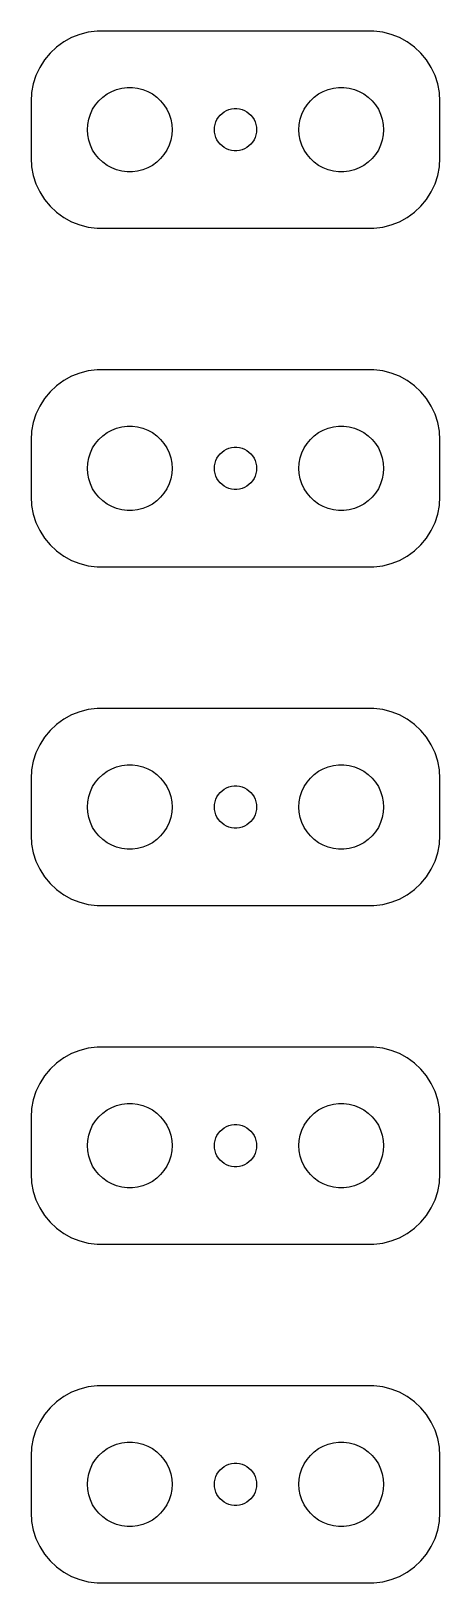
# Model space of a CAD drawing. Header units: metres. Extents: x -14 to 14, y 113 to 223.
import ezdxf

# ---------------------------------------------------------------- set-up
doc = ezdxf.new("R2010")
doc.units = ezdxf.units.M

msp = doc.modelspace()

# ---------------------------------------------------------------- linework, layer by layer
for p, q in [((-12.1791, 222.222), (-12.6871, 221.853)), ((-11.6289, 222.524), (-12.1791, 222.222)), ((-11.0451, 222.755), (-11.6289, 222.524)), ((-10.4369, 222.911), (-11.0451, 222.755)), ((-9.81395, 222.99), (-10.4369, 222.911)), ((9.81395, 222.99), (-9.81395, 222.99)), ((10.4369, 222.911), (9.81395, 222.99)), ((11.0451, 222.755), (10.4369, 222.911)), ((11.6289, 222.524), (11.0451, 222.755)), ((12.1791, 222.222), (11.6289, 222.524)), ((12.6871, 221.853), (12.1791, 222.222)), ((-13.1448, 221.423), (-13.5451, 220.939)), ((-12.6871, 221.853), (-13.1448, 221.423)), ((13.1448, 221.423), (12.6871, 221.853)), ((13.5451, 220.939), (13.1448, 221.423)), ((-13.8815, 220.409), (-14.1489, 219.841)), ((-13.5451, 220.939), (-13.8815, 220.409)), ((13.8815, 220.409), (13.5451, 220.939)), ((14.1489, 219.841), (13.8815, 220.409)), ((-14.3429, 219.243), (-14.4606, 218.627)), ((-14.1489, 219.841), (-14.3429, 219.243)), ((-8.42705, 218.853), (-8.06213, 218.947)), ((-8.06213, 218.947), (-7.68837, 218.994)), ((-7.68837, 218.994), (-7.31161, 218.994)), ((-7.31161, 218.994), (-6.93785, 218.947)), ((-6.93785, 218.947), (-6.57294, 218.853)), ((6.57294, 218.853), (6.93785, 218.947)), ((6.93785, 218.947), (7.31161, 218.994)), ((7.31161, 218.994), (7.68837, 218.994)), ((7.68837, 218.994), (8.06213, 218.947)), ((8.06213, 218.947), (8.42705, 218.853)), ((14.3429, 219.243), (14.1489, 219.841)), ((14.4606, 218.627), (14.3429, 219.243)), ((-14.4606, 218.627), (-14.5, 218)), ((-14.5, 218), (-14.5, 214)), ((-10.1289, 217.445), (-9.92705, 217.763)), ((-9.92705, 217.763), (-9.6869, 218.054)), ((-9.6869, 218.054), (-9.41226, 218.312)), ((-9.41226, 218.312), (-9.10747, 218.533)), ((-9.10747, 218.533), (-8.77733, 218.714)), ((-8.77733, 218.714), (-8.42705, 218.853)), ((-6.57294, 218.853), (-6.22266, 218.714)), ((-6.22266, 218.714), (-5.89252, 218.533)), ((-5.89252, 218.533), (-5.58772, 218.312)), ((-5.58772, 218.312), (-5.31308, 218.054)), ((-5.31308, 218.054), (-5.07294, 217.763)), ((-5.07294, 217.763), (-4.87108, 217.445)), ((4.87108, 217.445), (5.07294, 217.763)), ((5.07294, 217.763), (5.31308, 218.054)), ((5.31308, 218.054), (5.58772, 218.312)), ((5.58772, 218.312), (5.89252, 218.533)), ((5.89252, 218.533), (6.22266, 218.714)), ((6.22266, 218.714), (6.57294, 218.853)), ((8.42705, 218.853), (8.77733, 218.714)), ((8.77733, 218.714), (9.10747, 218.533)), ((9.10747, 218.533), (9.41226, 218.312)), ((9.41226, 218.312), (9.6869, 218.054)), ((9.6869, 218.054), (9.92705, 217.763)), ((9.92705, 217.763), (10.1289, 217.445)), ((14.5, 218), (14.4606, 218.627)), ((14.5, 214), (14.5, 218)), ((-10.4763, 216.376), (-10.4057, 216.746)), ((-10.4057, 216.746), (-10.2893, 217.104)), ((-10.2893, 217.104), (-10.1289, 217.445)), ((-4.87108, 217.445), (-4.71066, 217.104)), ((-4.71066, 217.104), (-4.59424, 216.746)), ((-4.59424, 216.746), (-4.52365, 216.376)), ((-1.39465, 216.552), (-1.31445, 216.723)), ((-1.31445, 216.723), (-1.21352, 216.882)), ((-1.21352, 216.882), (-1.09344, 217.027)), ((-1.09344, 217.027), (-0.956131, 217.156)), ((-0.956131, 217.156), (-0.803726, 217.266)), ((-0.803726, 217.266), (-0.638657, 217.357)), ((-0.638657, 217.357), (-0.463516, 217.427)), ((-0.463516, 217.427), (-0.281067, 217.473)), ((-0.281067, 217.473), (-0.094177, 217.497)), ((-0.094177, 217.497), (0.094177, 217.497)), ((0.094177, 217.497), (0.281067, 217.473)), ((0.281067, 217.473), (0.463516, 217.427)), ((0.463516, 217.427), (0.638657, 217.357)), ((0.638657, 217.357), (0.803726, 217.266)), ((0.803726, 217.266), (0.956131, 217.156)), ((0.956131, 217.156), (1.09344, 217.027)), ((1.09344, 217.027), (1.21352, 216.882)), ((1.21352, 216.882), (1.31445, 216.723)), ((1.31445, 216.723), (1.39465, 216.552)), ((4.52365, 216.376), (4.59424, 216.746)), ((4.59424, 216.746), (4.71066, 217.104)), ((4.71066, 217.104), (4.87108, 217.445)), ((10.1289, 217.445), (10.2893, 217.104)), ((10.2893, 217.104), (10.4057, 216.746)), ((10.4057, 216.746), (10.4763, 216.376)), ((-10.5, 216), (-10.4763, 216.376)), ((-10.4763, 215.624), (-10.5, 216)), ((-10.4057, 215.254), (-10.4763, 215.624)), ((-4.52365, 215.624), (-4.59424, 215.254)), ((-4.52365, 216.376), (-4.5, 216)), ((-4.5, 216), (-4.52365, 215.624)), ((-1.5, 216), (-1.48816, 216.188)), ((-1.48816, 215.812), (-1.5, 216)), ((-1.48816, 216.188), (-1.45287, 216.373)), ((-1.45287, 215.627), (-1.48816, 215.812)), ((-1.45287, 216.373), (-1.39465, 216.552)), ((-1.39465, 215.448), (-1.45287, 215.627)), ((1.39465, 216.552), (1.45287, 216.373)), ((1.45287, 215.627), (1.39465, 215.448)), ((1.45287, 216.373), (1.48816, 216.188)), ((1.48816, 215.812), (1.45287, 215.627)), ((1.48816, 216.188), (1.5, 216)), ((1.5, 216), (1.48816, 215.812)), ((4.5, 216), (4.52365, 216.376)), ((4.52365, 215.624), (4.5, 216)), ((4.59424, 215.254), (4.52365, 215.624)), ((10.4763, 215.624), (10.4057, 215.254)), ((10.4763, 216.376), (10.5, 216)), ((10.5, 216), (10.4763, 215.624)), ((-10.2893, 214.896), (-10.4057, 215.254)), ((-10.1289, 214.555), (-10.2893, 214.896)), ((-9.92705, 214.237), (-10.1289, 214.555)), ((-4.87108, 214.555), (-5.07294, 214.237)), ((-4.71066, 214.896), (-4.87108, 214.555)), ((-4.59424, 215.254), (-4.71066, 214.896)), ((-1.31445, 215.277), (-1.39465, 215.448)), ((-1.21352, 215.118), (-1.31445, 215.277)), ((-1.09344, 214.973), (-1.21352, 215.118)), ((-0.956131, 214.844), (-1.09344, 214.973)), ((-0.803726, 214.734), (-0.956131, 214.844)), ((-0.638657, 214.643), (-0.803726, 214.734)), ((-0.463516, 214.573), (-0.638657, 214.643)), ((-0.281067, 214.527), (-0.463516, 214.573)), ((-0.094177, 214.503), (-0.281067, 214.527)), ((0.094177, 214.503), (-0.094177, 214.503)), ((0.281067, 214.527), (0.094177, 214.503)), ((0.463516, 214.573), (0.281067, 214.527)), ((0.638657, 214.643), (0.463516, 214.573)), ((0.803726, 214.734), (0.638657, 214.643)), ((0.956131, 214.844), (0.803726, 214.734)), ((1.09344, 214.973), (0.956131, 214.844)), ((1.21352, 215.118), (1.09344, 214.973)), ((1.31445, 215.277), (1.21352, 215.118)), ((1.39465, 215.448), (1.31445, 215.277)), ((4.71066, 214.896), (4.59424, 215.254)), ((4.87108, 214.555), (4.71066, 214.896)), ((5.07294, 214.237), (4.87108, 214.555)), ((10.1289, 214.555), (9.92705, 214.237)), ((10.2893, 214.896), (10.1289, 214.555)), ((10.4057, 215.254), (10.2893, 214.896)), ((-14.5, 214), (-14.4606, 213.373)), ((-14.4606, 213.373), (-14.3429, 212.757)), ((-9.6869, 213.946), (-9.92705, 214.237)), ((-9.41226, 213.688), (-9.6869, 213.946)), ((-9.10747, 213.467), (-9.41226, 213.688)), ((-8.77733, 213.286), (-9.10747, 213.467)), ((-5.89252, 213.467), (-6.22266, 213.286)), ((-5.58772, 213.688), (-5.89252, 213.467)), ((-5.31308, 213.946), (-5.58772, 213.688)), ((-5.07294, 214.237), (-5.31308, 213.946)), ((5.31308, 213.946), (5.07294, 214.237)), ((5.58772, 213.688), (5.31308, 213.946)), ((5.89252, 213.467), (5.58772, 213.688)), ((6.22266, 213.286), (5.89252, 213.467)), ((9.10747, 213.467), (8.77733, 213.286)), ((9.41226, 213.688), (9.10747, 213.467)), ((9.6869, 213.946), (9.41226, 213.688)), ((9.92705, 214.237), (9.6869, 213.946)), ((14.3429, 212.757), (14.4606, 213.373)), ((14.4606, 213.373), (14.5, 214)), ((-14.3429, 212.757), (-14.1489, 212.159)), ((-8.42705, 213.147), (-8.77733, 213.286)), ((-8.06213, 213.053), (-8.42705, 213.147)), ((-7.68837, 213.006), (-8.06213, 213.053)), ((-7.31161, 213.006), (-7.68837, 213.006)), ((-6.93785, 213.053), (-7.31161, 213.006)), ((-6.57294, 213.147), (-6.93785, 213.053)), ((-6.22266, 213.286), (-6.57294, 213.147)), ((6.57294, 213.147), (6.22266, 213.286)), ((6.93785, 213.053), (6.57294, 213.147)), ((7.31161, 213.006), (6.93785, 213.053)), ((7.68837, 213.006), (7.31161, 213.006)), ((8.06213, 213.053), (7.68837, 213.006)), ((8.42705, 213.147), (8.06213, 213.053)), ((8.77733, 213.286), (8.42705, 213.147)), ((14.1489, 212.159), (14.3429, 212.757)), ((-14.1489, 212.159), (-13.8815, 211.591)), ((-13.8815, 211.591), (-13.5451, 211.061)), ((13.5451, 211.061), (13.8815, 211.591)), ((13.8815, 211.591), (14.1489, 212.159)), ((-13.5451, 211.061), (-13.1448, 210.577)), ((-13.1448, 210.577), (-12.6871, 210.147)), ((-12.6871, 210.147), (-12.1791, 209.778)), ((12.1791, 209.778), (12.6871, 210.147)), ((12.6871, 210.147), (13.1448, 210.577)), ((13.1448, 210.577), (13.5451, 211.061)), ((-12.1791, 209.778), (-11.6289, 209.476)), ((-11.6289, 209.476), (-11.0451, 209.245)), ((-11.0451, 209.245), (-10.4369, 209.089)), ((-10.4369, 209.089), (-9.81395, 209.01)), ((-9.81395, 209.01), (9.81395, 209.01)), ((9.81395, 209.01), (10.4369, 209.089)), ((10.4369, 209.089), (11.0451, 209.245)), ((11.0451, 209.245), (11.6289, 209.476)), ((11.6289, 209.476), (12.1791, 209.778)), ((-12.1791, 198.222), (-12.6871, 197.853)), ((-11.6289, 198.524), (-12.1791, 198.222)), ((-11.0451, 198.755), (-11.6289, 198.524)), ((-10.4369, 198.911), (-11.0451, 198.755)), ((-9.81395, 198.99), (-10.4369, 198.911)), ((9.81395, 198.99), (-9.81395, 198.99)), ((10.4369, 198.911), (9.81395, 198.99)), ((11.0451, 198.755), (10.4369, 198.911)), ((11.6289, 198.524), (11.0451, 198.755)), ((12.1791, 198.222), (11.6289, 198.524)), ((12.6871, 197.853), (12.1791, 198.222)), ((-13.5451, 196.939), (-13.8815, 196.409)), ((-13.1448, 197.423), (-13.5451, 196.939)), ((-12.6871, 197.853), (-13.1448, 197.423)), ((13.1448, 197.423), (12.6871, 197.853)), ((13.5451, 196.939), (13.1448, 197.423)), ((13.8815, 196.409), (13.5451, 196.939)), ((-14.1489, 195.841), (-14.3429, 195.243)), ((-13.8815, 196.409), (-14.1489, 195.841)), ((14.1489, 195.841), (13.8815, 196.409)), ((14.3429, 195.243), (14.1489, 195.841)), ((-14.3429, 195.243), (-14.4606, 194.627)), ((-9.10747, 194.533), (-8.77733, 194.714)), ((-8.77733, 194.714), (-8.42705, 194.853)), ((-8.42705, 194.853), (-8.06213, 194.947)), ((-8.06213, 194.947), (-7.68837, 194.994)), ((-7.68837, 194.994), (-7.31161, 194.994)), ((-7.31161, 194.994), (-6.93785, 194.947)), ((-6.93785, 194.947), (-6.57294, 194.853)), ((-6.57294, 194.853), (-6.22266, 194.714)), ((-6.22266, 194.714), (-5.89252, 194.533)), ((5.89252, 194.533), (6.22266, 194.714)), ((6.22266, 194.714), (6.57294, 194.853)), ((6.57294, 194.853), (6.93785, 194.947)), ((6.93785, 194.947), (7.31161, 194.994)), ((7.31161, 194.994), (7.68837, 194.994)), ((7.68837, 194.994), (8.06213, 194.947)), ((8.06213, 194.947), (8.42705, 194.853)), ((8.42705, 194.853), (8.77733, 194.714)), ((8.77733, 194.714), (9.10747, 194.533)), ((14.4606, 194.627), (14.3429, 195.243)), ((-14.4606, 194.627), (-14.5, 194)), ((-14.5, 194), (-14.5, 190)), ((-10.1289, 193.445), (-9.92705, 193.763)), ((-9.92705, 193.763), (-9.6869, 194.054)), ((-9.6869, 194.054), (-9.41226, 194.312)), ((-9.41226, 194.312), (-9.10747, 194.533)), ((-5.89252, 194.533), (-5.58772, 194.312)), ((-5.58772, 194.312), (-5.31308, 194.054)), ((-5.31308, 194.054), (-5.07294, 193.763)), ((-5.07294, 193.763), (-4.87108, 193.445)), ((4.87108, 193.445), (5.07294, 193.763)), ((5.07294, 193.763), (5.31308, 194.054)), ((5.31308, 194.054), (5.58772, 194.312)), ((5.58772, 194.312), (5.89252, 194.533)), ((9.10747, 194.533), (9.41226, 194.312)), ((9.41226, 194.312), (9.6869, 194.054)), ((9.6869, 194.054), (9.92705, 193.763)), ((9.92705, 193.763), (10.1289, 193.445)), ((14.5, 194), (14.4606, 194.627)), ((14.5, 190), (14.5, 194)), ((-10.4763, 192.376), (-10.4057, 192.746)), ((-10.4057, 192.746), (-10.2893, 193.104)), ((-10.2893, 193.104), (-10.1289, 193.445)), ((-4.87108, 193.445), (-4.71066, 193.104)), ((-4.71066, 193.104), (-4.59424, 192.746)), ((-4.59424, 192.746), (-4.52365, 192.376)), ((-1.45287, 192.373), (-1.39465, 192.552)), ((-1.39465, 192.552), (-1.31445, 192.723)), ((-1.31445, 192.723), (-1.21352, 192.882)), ((-1.21352, 192.882), (-1.09344, 193.027)), ((-1.09344, 193.027), (-0.956131, 193.156)), ((-0.956131, 193.156), (-0.803726, 193.266)), ((-0.803726, 193.266), (-0.638657, 193.357)), ((-0.638657, 193.357), (-0.463516, 193.427)), ((-0.463516, 193.427), (-0.281067, 193.473)), ((-0.281067, 193.473), (-0.094177, 193.497)), ((-0.094177, 193.497), (0.094177, 193.497)), ((0.094177, 193.497), (0.281067, 193.473)), ((0.281067, 193.473), (0.463516, 193.427)), ((0.463516, 193.427), (0.638657, 193.357)), ((0.638657, 193.357), (0.803726, 193.266)), ((0.803726, 193.266), (0.956131, 193.156)), ((0.956131, 193.156), (1.09344, 193.027)), ((1.09344, 193.027), (1.21352, 192.882)), ((1.21352, 192.882), (1.31445, 192.723)), ((1.31445, 192.723), (1.39465, 192.552)), ((1.39465, 192.552), (1.45287, 192.373)), ((4.52365, 192.376), (4.59424, 192.746)), ((4.59424, 192.746), (4.71066, 193.104)), ((4.71066, 193.104), (4.87108, 193.445)), ((10.1289, 193.445), (10.2893, 193.104)), ((10.2893, 193.104), (10.4057, 192.746)), ((10.4057, 192.746), (10.4763, 192.376)), ((-10.5, 192), (-10.4763, 192.376)), ((-10.4763, 191.624), (-10.5, 192)), ((-10.4057, 191.254), (-10.4763, 191.624)), ((-4.52365, 191.624), (-4.59424, 191.254)), ((-4.52365, 192.376), (-4.5, 192)), ((-4.5, 192), (-4.52365, 191.624)), ((-1.5, 192), (-1.48816, 192.188)), ((-1.48816, 191.812), (-1.5, 192)), ((-1.48816, 192.188), (-1.45287, 192.373)), ((-1.45287, 191.627), (-1.48816, 191.812)), ((-1.39465, 191.448), (-1.45287, 191.627)), ((-1.31445, 191.277), (-1.39465, 191.448)), ((1.39465, 191.448), (1.31445, 191.277)), ((1.45287, 191.627), (1.39465, 191.448)), ((1.45287, 192.373), (1.48816, 192.188)), ((1.48816, 191.812), (1.45287, 191.627)), ((1.48816, 192.188), (1.5, 192)), ((1.5, 192), (1.48816, 191.812)), ((4.5, 192), (4.52365, 192.376)), ((4.52365, 191.624), (4.5, 192)), ((4.59424, 191.254), (4.52365, 191.624)), ((10.4763, 191.624), (10.4057, 191.254)), ((10.4763, 192.376), (10.5, 192)), ((10.5, 192), (10.4763, 191.624)), ((-10.2893, 190.896), (-10.4057, 191.254)), ((-10.1289, 190.555), (-10.2893, 190.896)), ((-9.92705, 190.237), (-10.1289, 190.555)), ((-4.87108, 190.555), (-5.07294, 190.237)), ((-4.71066, 190.896), (-4.87108, 190.555)), ((-4.59424, 191.254), (-4.71066, 190.896)), ((-1.21352, 191.118), (-1.31445, 191.277)), ((-1.09344, 190.973), (-1.21352, 191.118)), ((-0.956131, 190.844), (-1.09344, 190.973)), ((-0.803726, 190.734), (-0.956131, 190.844)), ((-0.638657, 190.643), (-0.803726, 190.734)), ((-0.463516, 190.573), (-0.638657, 190.643)), ((-0.281067, 190.527), (-0.463516, 190.573)), ((-0.094177, 190.503), (-0.281067, 190.527)), ((0.094177, 190.503), (-0.094177, 190.503)), ((0.281067, 190.527), (0.094177, 190.503)), ((0.463516, 190.573), (0.281067, 190.527)), ((0.638657, 190.643), (0.463516, 190.573)), ((0.803726, 190.734), (0.638657, 190.643)), ((0.956131, 190.844), (0.803726, 190.734)), ((1.09344, 190.973), (0.956131, 190.844)), ((1.21352, 191.118), (1.09344, 190.973)), ((1.31445, 191.277), (1.21352, 191.118)), ((4.71066, 190.896), (4.59424, 191.254)), ((4.87108, 190.555), (4.71066, 190.896)), ((5.07294, 190.237), (4.87108, 190.555)), ((10.1289, 190.555), (9.92705, 190.237)), ((10.2893, 190.896), (10.1289, 190.555)), ((10.4057, 191.254), (10.2893, 190.896)), ((-14.5, 190), (-14.4606, 189.373)), ((-14.4606, 189.373), (-14.3429, 188.757)), ((-9.6869, 189.946), (-9.92705, 190.237)), ((-9.41226, 189.688), (-9.6869, 189.946)), ((-9.10747, 189.467), (-9.41226, 189.688)), ((-8.77733, 189.286), (-9.10747, 189.467)), ((-8.42705, 189.147), (-8.77733, 189.286)), ((-6.22266, 189.286), (-6.57294, 189.147)), ((-5.89252, 189.467), (-6.22266, 189.286)), ((-5.58772, 189.688), (-5.89252, 189.467)), ((-5.31308, 189.946), (-5.58772, 189.688)), ((-5.07294, 190.237), (-5.31308, 189.946)), ((5.31308, 189.946), (5.07294, 190.237)), ((5.58772, 189.688), (5.31308, 189.946)), ((5.89252, 189.467), (5.58772, 189.688)), ((6.22266, 189.286), (5.89252, 189.467)), ((6.57294, 189.147), (6.22266, 189.286)), ((8.77733, 189.286), (8.42705, 189.147)), ((9.10747, 189.467), (8.77733, 189.286)), ((9.41226, 189.688), (9.10747, 189.467)), ((9.6869, 189.946), (9.41226, 189.688)), ((9.92705, 190.237), (9.6869, 189.946)), ((14.3429, 188.757), (14.4606, 189.373)), ((14.4606, 189.373), (14.5, 190)), ((-14.3429, 188.757), (-14.1489, 188.159)), ((-14.1489, 188.159), (-13.8815, 187.591)), ((-8.06213, 189.053), (-8.42705, 189.147)), ((-7.68837, 189.006), (-8.06213, 189.053)), ((-7.31161, 189.006), (-7.68837, 189.006)), ((-6.93785, 189.053), (-7.31161, 189.006)), ((-6.57294, 189.147), (-6.93785, 189.053)), ((6.93785, 189.053), (6.57294, 189.147)), ((7.31161, 189.006), (6.93785, 189.053)), ((7.68837, 189.006), (7.31161, 189.006)), ((8.06213, 189.053), (7.68837, 189.006)), ((8.42705, 189.147), (8.06213, 189.053)), ((13.8815, 187.591), (14.1489, 188.159)), ((14.1489, 188.159), (14.3429, 188.757)), ((-13.8815, 187.591), (-13.5451, 187.061)), ((-13.5451, 187.061), (-13.1448, 186.577)), ((13.1448, 186.577), (13.5451, 187.061)), ((13.5451, 187.061), (13.8815, 187.591)), ((-13.1448, 186.577), (-12.6871, 186.147)), ((-12.6871, 186.147), (-12.1791, 185.778)), ((12.1791, 185.778), (12.6871, 186.147)), ((12.6871, 186.147), (13.1448, 186.577)), ((-12.1791, 185.778), (-11.6289, 185.476)), ((-11.6289, 185.476), (-11.0451, 185.245)), ((-11.0451, 185.245), (-10.4369, 185.089)), ((-10.4369, 185.089), (-9.81395, 185.01)), ((-9.81395, 185.01), (9.81395, 185.01)), ((9.81395, 185.01), (10.4369, 185.089)), ((10.4369, 185.089), (11.0451, 185.245)), ((11.0451, 185.245), (11.6289, 185.476)), ((11.6289, 185.476), (12.1791, 185.778)), ((-10.4369, 174.911), (-11.0451, 174.755)), ((-9.81395, 174.99), (-10.4369, 174.911)), ((9.81395, 174.99), (-9.81395, 174.99)), ((10.4369, 174.911), (9.81395, 174.99)), ((11.0451, 174.755), (10.4369, 174.911)), ((-12.6871, 173.853), (-13.1448, 173.423)), ((-12.1791, 174.222), (-12.6871, 173.853)), ((-11.6289, 174.524), (-12.1791, 174.222)), ((-11.0451, 174.755), (-11.6289, 174.524)), ((11.6289, 174.524), (11.0451, 174.755)), ((12.1791, 174.222), (11.6289, 174.524)), ((12.6871, 173.853), (12.1791, 174.222)), ((13.1448, 173.423), (12.6871, 173.853)), ((-13.5451, 172.939), (-13.8815, 172.409)), ((-13.1448, 173.423), (-13.5451, 172.939)), ((13.5451, 172.939), (13.1448, 173.423)), ((13.8815, 172.409), (13.5451, 172.939)), ((-14.1489, 171.841), (-14.3429, 171.243)), ((-13.8815, 172.409), (-14.1489, 171.841)), ((14.1489, 171.841), (13.8815, 172.409)), ((14.3429, 171.243), (14.1489, 171.841)), ((-14.4606, 170.627), (-14.5, 170)), ((-14.3429, 171.243), (-14.4606, 170.627)), ((-9.41226, 170.312), (-9.10747, 170.533)), ((-9.10747, 170.533), (-8.77733, 170.714)), ((-8.77733, 170.714), (-8.42705, 170.853)), ((-8.42705, 170.853), (-8.06213, 170.947)), ((-8.06213, 170.947), (-7.68837, 170.994)), ((-7.68837, 170.994), (-7.31161, 170.994)), ((-7.31161, 170.994), (-6.93785, 170.947)), ((-6.93785, 170.947), (-6.57294, 170.853)), ((-6.57294, 170.853), (-6.22266, 170.714)), ((-6.22266, 170.714), (-5.89252, 170.533)), ((-5.89252, 170.533), (-5.58772, 170.312)), ((5.58772, 170.312), (5.89252, 170.533)), ((5.89252, 170.533), (6.22266, 170.714)), ((6.22266, 170.714), (6.57294, 170.853)), ((6.57294, 170.853), (6.93785, 170.947)), ((6.93785, 170.947), (7.31161, 170.994)), ((7.31161, 170.994), (7.68837, 170.994)), ((7.68837, 170.994), (8.06213, 170.947)), ((8.06213, 170.947), (8.42705, 170.853)), ((8.42705, 170.853), (8.77733, 170.714)), ((8.77733, 170.714), (9.10747, 170.533)), ((9.10747, 170.533), (9.41226, 170.312)), ((14.4606, 170.627), (14.3429, 171.243)), ((14.5, 170), (14.4606, 170.627)), ((-14.5, 170), (-14.5, 166)), ((-10.2893, 169.104), (-10.1289, 169.445)), ((-10.1289, 169.445), (-9.92705, 169.763)), ((-9.92705, 169.763), (-9.6869, 170.054)), ((-9.6869, 170.054), (-9.41226, 170.312)), ((-5.58772, 170.312), (-5.31308, 170.054)), ((-5.31308, 170.054), (-5.07294, 169.763)), ((-5.07294, 169.763), (-4.87108, 169.445)), ((-4.87108, 169.445), (-4.71066, 169.104)), ((-0.638657, 169.357), (-0.463516, 169.427)), ((-0.463516, 169.427), (-0.281067, 169.473)), ((-0.281067, 169.473), (-0.094177, 169.497)), ((-0.094177, 169.497), (0.094177, 169.497)), ((0.094177, 169.497), (0.281067, 169.473)), ((0.281067, 169.473), (0.463516, 169.427)), ((0.463516, 169.427), (0.638657, 169.357)), ((4.71066, 169.104), (4.87108, 169.445)), ((4.87108, 169.445), (5.07294, 169.763)), ((5.07294, 169.763), (5.31308, 170.054)), ((5.31308, 170.054), (5.58772, 170.312)), ((9.41226, 170.312), (9.6869, 170.054)), ((9.6869, 170.054), (9.92705, 169.763)), ((9.92705, 169.763), (10.1289, 169.445)), ((10.1289, 169.445), (10.2893, 169.104)), ((14.5, 166), (14.5, 170)), ((-10.5, 168), (-10.4763, 168.376)), ((-10.4763, 168.376), (-10.4057, 168.746)), ((-10.4057, 168.746), (-10.2893, 169.104)), ((-4.71066, 169.104), (-4.59424, 168.746)), ((-4.59424, 168.746), (-4.52365, 168.376)), ((-4.52365, 168.376), (-4.5, 168)), ((-1.48816, 168.188), (-1.45287, 168.373)), ((-1.45287, 168.373), (-1.39465, 168.552)), ((-1.39465, 168.552), (-1.31445, 168.723)), ((-1.31445, 168.723), (-1.21352, 168.882)), ((-1.21352, 168.882), (-1.09344, 169.027)), ((-1.09344, 169.027), (-0.956131, 169.156)), ((-0.956131, 169.156), (-0.803726, 169.266)), ((-0.803726, 169.266), (-0.638657, 169.357)), ((0.638657, 169.357), (0.803726, 169.266)), ((0.803726, 169.266), (0.956131, 169.156)), ((0.956131, 169.156), (1.09344, 169.027)), ((1.09344, 169.027), (1.21352, 168.882)), ((1.21352, 168.882), (1.31445, 168.723)), ((1.31445, 168.723), (1.39465, 168.552)), ((1.39465, 168.552), (1.45287, 168.373)), ((1.45287, 168.373), (1.48816, 168.188)), ((4.5, 168), (4.52365, 168.376)), ((4.52365, 168.376), (4.59424, 168.746)), ((4.59424, 168.746), (4.71066, 169.104)), ((10.2893, 169.104), (10.4057, 168.746)), ((10.4057, 168.746), (10.4763, 168.376)), ((10.4763, 168.376), (10.5, 168)), ((-10.4763, 167.624), (-10.5, 168)), ((-10.4057, 167.254), (-10.4763, 167.624)), ((-10.2893, 166.896), (-10.4057, 167.254)), ((-4.59424, 167.254), (-4.71066, 166.896)), ((-4.52365, 167.624), (-4.59424, 167.254)), ((-4.5, 168), (-4.52365, 167.624)), ((-1.5, 168), (-1.48816, 168.188)), ((-1.48816, 167.812), (-1.5, 168)), ((-1.45287, 167.627), (-1.48816, 167.812)), ((-1.39465, 167.448), (-1.45287, 167.627)), ((-1.31445, 167.277), (-1.39465, 167.448)), ((-1.21352, 167.118), (-1.31445, 167.277)), ((1.31445, 167.277), (1.21352, 167.118)), ((1.39465, 167.448), (1.31445, 167.277)), ((1.45287, 167.627), (1.39465, 167.448)), ((1.48816, 167.812), (1.45287, 167.627)), ((1.48816, 168.188), (1.5, 168)), ((1.5, 168), (1.48816, 167.812)), ((4.52365, 167.624), (4.5, 168)), ((4.59424, 167.254), (4.52365, 167.624)), ((4.71066, 166.896), (4.59424, 167.254)), ((10.4057, 167.254), (10.2893, 166.896)), ((10.4763, 167.624), (10.4057, 167.254)), ((10.5, 168), (10.4763, 167.624)), ((-10.1289, 166.555), (-10.2893, 166.896)), ((-9.92705, 166.237), (-10.1289, 166.555)), ((-9.6869, 165.946), (-9.92705, 166.237)), ((-5.07294, 166.237), (-5.31308, 165.946)), ((-4.87108, 166.555), (-5.07294, 166.237)), ((-4.71066, 166.896), (-4.87108, 166.555)), ((-1.09344, 166.973), (-1.21352, 167.118)), ((-0.956131, 166.844), (-1.09344, 166.973)), ((-0.803726, 166.734), (-0.956131, 166.844)), ((-0.638657, 166.643), (-0.803726, 166.734)), ((-0.463516, 166.573), (-0.638657, 166.643)), ((-0.281067, 166.527), (-0.463516, 166.573)), ((-0.094177, 166.503), (-0.281067, 166.527)), ((0.094177, 166.503), (-0.094177, 166.503)), ((0.281067, 166.527), (0.094177, 166.503)), ((0.463516, 166.573), (0.281067, 166.527)), ((0.638657, 166.643), (0.463516, 166.573)), ((0.803726, 166.734), (0.638657, 166.643)), ((0.956131, 166.844), (0.803726, 166.734)), ((1.09344, 166.973), (0.956131, 166.844)), ((1.21352, 167.118), (1.09344, 166.973)), ((4.87108, 166.555), (4.71066, 166.896)), ((5.07294, 166.237), (4.87108, 166.555)), ((5.31308, 165.946), (5.07294, 166.237)), ((9.92705, 166.237), (9.6869, 165.946)), ((10.1289, 166.555), (9.92705, 166.237)), ((10.2893, 166.896), (10.1289, 166.555)), ((-14.5, 166), (-14.4606, 165.373)), ((-14.4606, 165.373), (-14.3429, 164.757)), ((-9.41226, 165.688), (-9.6869, 165.946)), ((-9.10747, 165.467), (-9.41226, 165.688)), ((-8.77733, 165.286), (-9.10747, 165.467)), ((-8.42705, 165.147), (-8.77733, 165.286)), ((-8.06213, 165.053), (-8.42705, 165.147)), ((-7.68837, 165.006), (-8.06213, 165.053)), ((-7.31161, 165.006), (-7.68837, 165.006)), ((-6.93785, 165.053), (-7.31161, 165.006)), ((-6.57294, 165.147), (-6.93785, 165.053)), ((-6.22266, 165.286), (-6.57294, 165.147)), ((-5.89252, 165.467), (-6.22266, 165.286)), ((-5.58772, 165.688), (-5.89252, 165.467)), ((-5.31308, 165.946), (-5.58772, 165.688)), ((5.58772, 165.688), (5.31308, 165.946)), ((5.89252, 165.467), (5.58772, 165.688)), ((6.22266, 165.286), (5.89252, 165.467)), ((6.57294, 165.147), (6.22266, 165.286)), ((6.93785, 165.053), (6.57294, 165.147)), ((7.31161, 165.006), (6.93785, 165.053)), ((7.68837, 165.006), (7.31161, 165.006)), ((8.06213, 165.053), (7.68837, 165.006)), ((8.42705, 165.147), (8.06213, 165.053)), ((8.77733, 165.286), (8.42705, 165.147)), ((9.10747, 165.467), (8.77733, 165.286)), ((9.41226, 165.688), (9.10747, 165.467)), ((9.6869, 165.946), (9.41226, 165.688)), ((14.3429, 164.757), (14.4606, 165.373)), ((14.4606, 165.373), (14.5, 166)), ((-14.3429, 164.757), (-14.1489, 164.159)), ((-14.1489, 164.159), (-13.8815, 163.591)), ((13.8815, 163.591), (14.1489, 164.159)), ((14.1489, 164.159), (14.3429, 164.757)), ((-13.8815, 163.591), (-13.5451, 163.061)), ((-13.5451, 163.061), (-13.1448, 162.577)), ((13.1448, 162.577), (13.5451, 163.061)), ((13.5451, 163.061), (13.8815, 163.591)), ((-13.1448, 162.577), (-12.6871, 162.147)), ((-12.6871, 162.147), (-12.1791, 161.778)), ((-12.1791, 161.778), (-11.6289, 161.476)), ((11.6289, 161.476), (12.1791, 161.778)), ((12.1791, 161.778), (12.6871, 162.147)), ((12.6871, 162.147), (13.1448, 162.577)), ((-11.6289, 161.476), (-11.0451, 161.245)), ((-11.0451, 161.245), (-10.4369, 161.089)), ((-10.4369, 161.089), (-9.81395, 161.01)), ((-9.81395, 161.01), (9.81395, 161.01)), ((9.81395, 161.01), (10.4369, 161.089)), ((10.4369, 161.089), (11.0451, 161.245)), ((11.0451, 161.245), (11.6289, 161.476)), ((-11.0451, 150.755), (-11.6289, 150.524)), ((-10.4369, 150.911), (-11.0451, 150.755)), ((-9.81395, 150.99), (-10.4369, 150.911)), ((9.81395, 150.99), (-9.81395, 150.99)), ((10.4369, 150.911), (9.81395, 150.99)), ((11.0451, 150.755), (10.4369, 150.911)), ((11.6289, 150.524), (11.0451, 150.755)), ((-12.6871, 149.853), (-13.1448, 149.423)), ((-12.1791, 150.222), (-12.6871, 149.853)), ((-11.6289, 150.524), (-12.1791, 150.222)), ((12.1791, 150.222), (11.6289, 150.524)), ((12.6871, 149.853), (12.1791, 150.222)), ((13.1448, 149.423), (12.6871, 149.853)), ((-13.5451, 148.939), (-13.8815, 148.409)), ((-13.1448, 149.423), (-13.5451, 148.939)), ((13.5451, 148.939), (13.1448, 149.423)), ((13.8815, 148.409), (13.5451, 148.939)), ((-14.1489, 147.841), (-14.3429, 147.243)), ((-13.8815, 148.409), (-14.1489, 147.841)), ((14.1489, 147.841), (13.8815, 148.409)), ((14.3429, 147.243), (14.1489, 147.841)), ((-14.4606, 146.627), (-14.5, 146)), ((-14.3429, 147.243), (-14.4606, 146.627)), ((-9.6869, 146.054), (-9.41226, 146.312)), ((-9.41226, 146.312), (-9.10747, 146.533)), ((-9.10747, 146.533), (-8.77733, 146.714)), ((-8.77733, 146.714), (-8.42705, 146.853)), ((-8.42705, 146.853), (-8.06213, 146.947)), ((-8.06213, 146.947), (-7.68837, 146.994)), ((-7.68837, 146.994), (-7.31161, 146.994)), ((-7.31161, 146.994), (-6.93785, 146.947)), ((-6.93785, 146.947), (-6.57294, 146.853)), ((-6.57294, 146.853), (-6.22266, 146.714)), ((-6.22266, 146.714), (-5.89252, 146.533)), ((-5.89252, 146.533), (-5.58772, 146.312)), ((-5.58772, 146.312), (-5.31308, 146.054)), ((5.31308, 146.054), (5.58772, 146.312)), ((5.58772, 146.312), (5.89252, 146.533)), ((5.89252, 146.533), (6.22266, 146.714)), ((6.22266, 146.714), (6.57294, 146.853)), ((6.57294, 146.853), (6.93785, 146.947)), ((6.93785, 146.947), (7.31161, 146.994)), ((7.31161, 146.994), (7.68837, 146.994)), ((7.68837, 146.994), (8.06213, 146.947)), ((8.06213, 146.947), (8.42705, 146.853)), ((8.42705, 146.853), (8.77733, 146.714)), ((8.77733, 146.714), (9.10747, 146.533)), ((9.10747, 146.533), (9.41226, 146.312)), ((9.41226, 146.312), (9.6869, 146.054)), ((14.4606, 146.627), (14.3429, 147.243)), ((14.5, 146), (14.4606, 146.627)), ((-14.5, 146), (-14.5, 142)), ((-10.2893, 145.104), (-10.1289, 145.445)), ((-10.1289, 145.445), (-9.92705, 145.763)), ((-9.92705, 145.763), (-9.6869, 146.054)), ((-5.31308, 146.054), (-5.07294, 145.763)), ((-5.07294, 145.763), (-4.87108, 145.445)), ((-4.87108, 145.445), (-4.71066, 145.104)), ((-0.956131, 145.156), (-0.803726, 145.266)), ((-0.803726, 145.266), (-0.638657, 145.357)), ((-0.638657, 145.357), (-0.463516, 145.427)), ((-0.463516, 145.427), (-0.281067, 145.473)), ((-0.281067, 145.473), (-0.094177, 145.497)), ((-0.094177, 145.497), (0.094177, 145.497)), ((0.094177, 145.497), (0.281067, 145.473)), ((0.281067, 145.473), (0.463516, 145.427)), ((0.463516, 145.427), (0.638657, 145.357)), ((0.638657, 145.357), (0.803726, 145.266)), ((0.803726, 145.266), (0.956131, 145.156)), ((4.71066, 145.104), (4.87108, 145.445)), ((4.87108, 145.445), (5.07294, 145.763)), ((5.07294, 145.763), (5.31308, 146.054)), ((9.6869, 146.054), (9.92705, 145.763)), ((9.92705, 145.763), (10.1289, 145.445)), ((10.1289, 145.445), (10.2893, 145.104)), ((14.5, 142), (14.5, 146)), ((-10.5, 144), (-10.4763, 144.376)), ((-10.4763, 144.376), (-10.4057, 144.746)), ((-10.4057, 144.746), (-10.2893, 145.104)), ((-4.71066, 145.104), (-4.59424, 144.746)), ((-4.59424, 144.746), (-4.52365, 144.376)), ((-4.52365, 144.376), (-4.5, 144)), ((-1.5, 144), (-1.48816, 144.188)), ((-1.48816, 144.188), (-1.45287, 144.373)), ((-1.45287, 144.373), (-1.39465, 144.552)), ((-1.39465, 144.552), (-1.31445, 144.723)), ((-1.31445, 144.723), (-1.21352, 144.882)), ((-1.21352, 144.882), (-1.09344, 145.027)), ((-1.09344, 145.027), (-0.956131, 145.156)), ((0.956131, 145.156), (1.09344, 145.027)), ((1.09344, 145.027), (1.21352, 144.882)), ((1.21352, 144.882), (1.31445, 144.723)), ((1.31445, 144.723), (1.39465, 144.552)), ((1.39465, 144.552), (1.45287, 144.373)), ((1.45287, 144.373), (1.48816, 144.188)), ((1.48816, 144.188), (1.5, 144)), ((4.5, 144), (4.52365, 144.376)), ((4.52365, 144.376), (4.59424, 144.746)), ((4.59424, 144.746), (4.71066, 145.104)), ((10.2893, 145.104), (10.4057, 144.746)), ((10.4057, 144.746), (10.4763, 144.376)), ((10.4763, 144.376), (10.5, 144)), ((-10.4763, 143.624), (-10.5, 144)), ((-10.4057, 143.254), (-10.4763, 143.624)), ((-10.2893, 142.896), (-10.4057, 143.254)), ((-4.59424, 143.254), (-4.71066, 142.896)), ((-4.52365, 143.624), (-4.59424, 143.254)), ((-4.5, 144), (-4.52365, 143.624)), ((-1.48816, 143.812), (-1.5, 144)), ((-1.45287, 143.627), (-1.48816, 143.812)), ((-1.39465, 143.448), (-1.45287, 143.627)), ((-1.31445, 143.277), (-1.39465, 143.448)), ((-1.21352, 143.118), (-1.31445, 143.277)), ((-1.09344, 142.973), (-1.21352, 143.118)), ((1.21352, 143.118), (1.09344, 142.973)), ((1.31445, 143.277), (1.21352, 143.118)), ((1.39465, 143.448), (1.31445, 143.277)), ((1.45287, 143.627), (1.39465, 143.448)), ((1.48816, 143.812), (1.45287, 143.627)), ((1.5, 144), (1.48816, 143.812)), ((4.52365, 143.624), (4.5, 144)), ((4.59424, 143.254), (4.52365, 143.624)), ((4.71066, 142.896), (4.59424, 143.254)), ((10.4057, 143.254), (10.2893, 142.896)), ((10.4763, 143.624), (10.4057, 143.254)), ((10.5, 144), (10.4763, 143.624)), ((-14.5, 142), (-14.4606, 141.373)), ((-10.1289, 142.555), (-10.2893, 142.896)), ((-9.92705, 142.237), (-10.1289, 142.555)), ((-9.6869, 141.946), (-9.92705, 142.237)), ((-9.41226, 141.688), (-9.6869, 141.946)), ((-5.31308, 141.946), (-5.58772, 141.688)), ((-5.07294, 142.237), (-5.31308, 141.946)), ((-4.87108, 142.555), (-5.07294, 142.237)), ((-4.71066, 142.896), (-4.87108, 142.555)), ((-0.956131, 142.844), (-1.09344, 142.973)), ((-0.803726, 142.734), (-0.956131, 142.844)), ((-0.638657, 142.643), (-0.803726, 142.734)), ((-0.463516, 142.573), (-0.638657, 142.643)), ((-0.281067, 142.527), (-0.463516, 142.573)), ((-0.094177, 142.503), (-0.281067, 142.527)), ((0.094177, 142.503), (-0.094177, 142.503)), ((0.281067, 142.527), (0.094177, 142.503)), ((0.463516, 142.573), (0.281067, 142.527)), ((0.638657, 142.643), (0.463516, 142.573)), ((0.803726, 142.734), (0.638657, 142.643)), ((0.956131, 142.844), (0.803726, 142.734)), ((1.09344, 142.973), (0.956131, 142.844)), ((4.87108, 142.555), (4.71066, 142.896)), ((5.07294, 142.237), (4.87108, 142.555)), ((5.31308, 141.946), (5.07294, 142.237)), ((5.58772, 141.688), (5.31308, 141.946)), ((9.6869, 141.946), (9.41226, 141.688)), ((9.92705, 142.237), (9.6869, 141.946)), ((10.1289, 142.555), (9.92705, 142.237)), ((10.2893, 142.896), (10.1289, 142.555)), ((14.4606, 141.373), (14.5, 142)), ((-14.4606, 141.373), (-14.3429, 140.757)), ((-9.10747, 141.467), (-9.41226, 141.688)), ((-8.77733, 141.286), (-9.10747, 141.467)), ((-8.42705, 141.147), (-8.77733, 141.286)), ((-8.06213, 141.053), (-8.42705, 141.147)), ((-7.68837, 141.006), (-8.06213, 141.053)), ((-7.31161, 141.006), (-7.68837, 141.006)), ((-6.93785, 141.053), (-7.31161, 141.006)), ((-6.57294, 141.147), (-6.93785, 141.053)), ((-6.22266, 141.286), (-6.57294, 141.147)), ((-5.89252, 141.467), (-6.22266, 141.286)), ((-5.58772, 141.688), (-5.89252, 141.467)), ((5.89252, 141.467), (5.58772, 141.688)), ((6.22266, 141.286), (5.89252, 141.467)), ((6.57294, 141.147), (6.22266, 141.286)), ((6.93785, 141.053), (6.57294, 141.147)), ((7.31161, 141.006), (6.93785, 141.053)), ((7.68837, 141.006), (7.31161, 141.006)), ((8.06213, 141.053), (7.68837, 141.006)), ((8.42705, 141.147), (8.06213, 141.053)), ((8.77733, 141.286), (8.42705, 141.147)), ((9.10747, 141.467), (8.77733, 141.286)), ((9.41226, 141.688), (9.10747, 141.467)), ((14.3429, 140.757), (14.4606, 141.373)), ((-14.3429, 140.757), (-14.1489, 140.159)), ((-14.1489, 140.159), (-13.8815, 139.591)), ((13.8815, 139.591), (14.1489, 140.159)), ((14.1489, 140.159), (14.3429, 140.757)), ((-13.8815, 139.591), (-13.5451, 139.061)), ((-13.5451, 139.061), (-13.1448, 138.577)), ((-13.1448, 138.577), (-12.6871, 138.147)), ((12.6871, 138.147), (13.1448, 138.577)), ((13.1448, 138.577), (13.5451, 139.061)), ((13.5451, 139.061), (13.8815, 139.591)), ((-12.6871, 138.147), (-12.1791, 137.778)), ((-12.1791, 137.778), (-11.6289, 137.476)), ((-11.6289, 137.476), (-11.0451, 137.245)), ((11.0451, 137.245), (11.6289, 137.476)), ((11.6289, 137.476), (12.1791, 137.778)), ((12.1791, 137.778), (12.6871, 138.147)), ((-11.0451, 137.245), (-10.4369, 137.089)), ((-10.4369, 137.089), (-9.81395, 137.01)), ((-9.81395, 137.01), (9.81395, 137.01)), ((9.81395, 137.01), (10.4369, 137.089)), ((10.4369, 137.089), (11.0451, 137.245)), ((-11.6289, 126.524), (-12.1791, 126.222)), ((-11.0451, 126.755), (-11.6289, 126.524)), ((-10.4369, 126.911), (-11.0451, 126.755)), ((-9.81395, 126.99), (-10.4369, 126.911)), ((9.81395, 126.99), (-9.81395, 126.99)), ((10.4369, 126.911), (9.81395, 126.99)), ((11.0451, 126.755), (10.4369, 126.911)), ((11.6289, 126.524), (11.0451, 126.755)), ((12.1791, 126.222), (11.6289, 126.524)), ((-13.1448, 125.423), (-13.5451, 124.939)), ((-12.6871, 125.853), (-13.1448, 125.423)), ((-12.1791, 126.222), (-12.6871, 125.853)), ((12.6871, 125.853), (12.1791, 126.222)), ((13.1448, 125.423), (12.6871, 125.853)), ((13.5451, 124.939), (13.1448, 125.423)), ((-13.8815, 124.409), (-14.1489, 123.841)), ((-13.5451, 124.939), (-13.8815, 124.409)), ((13.8815, 124.409), (13.5451, 124.939)), ((14.1489, 123.841), (13.8815, 124.409)), ((-14.3429, 123.243), (-14.4606, 122.627)), ((-14.1489, 123.841), (-14.3429, 123.243)), ((14.3429, 123.243), (14.1489, 123.841)), ((14.4606, 122.627), (14.3429, 123.243)), ((-14.4606, 122.627), (-14.5, 122)), ((-9.6869, 122.054), (-9.41226, 122.312)), ((-9.41226, 122.312), (-9.10747, 122.533)), ((-9.10747, 122.533), (-8.77733, 122.714)), ((-8.77733, 122.714), (-8.42705, 122.853)), ((-8.42705, 122.853), (-8.06213, 122.947)), ((-8.06213, 122.947), (-7.68837, 122.994)), ((-7.68837, 122.994), (-7.31161, 122.994)), ((-7.31161, 122.994), (-6.93785, 122.947)), ((-6.93785, 122.947), (-6.57294, 122.853)), ((-6.57294, 122.853), (-6.22266, 122.714)), ((-6.22266, 122.714), (-5.89252, 122.533)), ((-5.89252, 122.533), (-5.58772, 122.312)), ((-5.58772, 122.312), (-5.31308, 122.054)), ((5.31308, 122.054), (5.58772, 122.312)), ((5.58772, 122.312), (5.89252, 122.533)), ((5.89252, 122.533), (6.22266, 122.714)), ((6.22266, 122.714), (6.57294, 122.853)), ((6.57294, 122.853), (6.93785, 122.947)), ((6.93785, 122.947), (7.31161, 122.994)), ((7.31161, 122.994), (7.68837, 122.994)), ((7.68837, 122.994), (8.06213, 122.947)), ((8.06213, 122.947), (8.42705, 122.853)), ((8.42705, 122.853), (8.77733, 122.714)), ((8.77733, 122.714), (9.10747, 122.533)), ((9.10747, 122.533), (9.41226, 122.312)), ((9.41226, 122.312), (9.6869, 122.054)), ((14.5, 122), (14.4606, 122.627)), ((-14.5, 122), (-14.5, 118)), ((-10.4057, 120.746), (-10.2893, 121.104)), ((-10.2893, 121.104), (-10.1289, 121.445)), ((-10.1289, 121.445), (-9.92705, 121.763)), ((-9.92705, 121.763), (-9.6869, 122.054)), ((-5.31308, 122.054), (-5.07294, 121.763)), ((-5.07294, 121.763), (-4.87108, 121.445)), ((-4.87108, 121.445), (-4.71066, 121.104)), ((-4.71066, 121.104), (-4.59424, 120.746)), ((-1.21352, 120.882), (-1.09344, 121.027)), ((-1.09344, 121.027), (-0.956131, 121.156)), ((-0.956131, 121.156), (-0.803726, 121.266)), ((-0.803726, 121.266), (-0.638657, 121.357)), ((-0.638657, 121.357), (-0.463516, 121.427)), ((-0.463516, 121.427), (-0.281067, 121.473)), ((-0.281067, 121.473), (-0.094177, 121.497)), ((-0.094177, 121.497), (0.094177, 121.497)), ((0.094177, 121.497), (0.281067, 121.473)), ((0.281067, 121.473), (0.463516, 121.427)), ((0.463516, 121.427), (0.638657, 121.357)), ((0.638657, 121.357), (0.803726, 121.266)), ((0.803726, 121.266), (0.956131, 121.156)), ((0.956131, 121.156), (1.09344, 121.027)), ((1.09344, 121.027), (1.21352, 120.882)), ((4.59424, 120.746), (4.71066, 121.104)), ((4.71066, 121.104), (4.87108, 121.445)), ((4.87108, 121.445), (5.07294, 121.763)), ((5.07294, 121.763), (5.31308, 122.054)), ((9.6869, 122.054), (9.92705, 121.763)), ((9.92705, 121.763), (10.1289, 121.445)), ((10.1289, 121.445), (10.2893, 121.104)), ((10.2893, 121.104), (10.4057, 120.746)), ((14.5, 118), (14.5, 122)), ((-10.5, 120), (-10.4763, 120.376)), ((-10.4763, 119.624), (-10.5, 120)), ((-10.4763, 120.376), (-10.4057, 120.746)), ((-4.59424, 120.746), (-4.52365, 120.376)), ((-4.52365, 120.376), (-4.5, 120)), ((-4.5, 120), (-4.52365, 119.624)), ((-1.5, 120), (-1.48816, 120.188)), ((-1.48816, 119.812), (-1.5, 120)), ((-1.48816, 120.188), (-1.45287, 120.373)), ((-1.45287, 120.373), (-1.39465, 120.552)), ((-1.39465, 120.552), (-1.31445, 120.723)), ((-1.31445, 120.723), (-1.21352, 120.882)), ((1.21352, 120.882), (1.31445, 120.723)), ((1.31445, 120.723), (1.39465, 120.552)), ((1.39465, 120.552), (1.45287, 120.373)), ((1.45287, 120.373), (1.48816, 120.188)), ((1.48816, 120.188), (1.5, 120)), ((1.5, 120), (1.48816, 119.812)), ((4.5, 120), (4.52365, 120.376)), ((4.52365, 119.624), (4.5, 120)), ((4.52365, 120.376), (4.59424, 120.746)), ((10.4057, 120.746), (10.4763, 120.376)), ((10.4763, 120.376), (10.5, 120)), ((10.5, 120), (10.4763, 119.624)), ((-10.4057, 119.254), (-10.4763, 119.624)), ((-10.2893, 118.896), (-10.4057, 119.254)), ((-10.1289, 118.555), (-10.2893, 118.896)), ((-4.71066, 118.896), (-4.87108, 118.555)), ((-4.59424, 119.254), (-4.71066, 118.896)), ((-4.52365, 119.624), (-4.59424, 119.254)), ((-1.45287, 119.627), (-1.48816, 119.812)), ((-1.39465, 119.448), (-1.45287, 119.627)), ((-1.31445, 119.277), (-1.39465, 119.448)), ((-1.21352, 119.118), (-1.31445, 119.277)), ((-1.09344, 118.973), (-1.21352, 119.118)), ((-0.956131, 118.844), (-1.09344, 118.973)), ((-0.803726, 118.734), (-0.956131, 118.844)), ((0.956131, 118.844), (0.803726, 118.734)), ((1.09344, 118.973), (0.956131, 118.844)), ((1.21352, 119.118), (1.09344, 118.973)), ((1.31445, 119.277), (1.21352, 119.118)), ((1.39465, 119.448), (1.31445, 119.277)), ((1.45287, 119.627), (1.39465, 119.448)), ((1.48816, 119.812), (1.45287, 119.627)), ((4.59424, 119.254), (4.52365, 119.624)), ((4.71066, 118.896), (4.59424, 119.254)), ((4.87108, 118.555), (4.71066, 118.896)), ((10.2893, 118.896), (10.1289, 118.555)), ((10.4057, 119.254), (10.2893, 118.896)), ((10.4763, 119.624), (10.4057, 119.254)), ((-14.5, 118), (-14.4606, 117.373)), ((-9.92705, 118.237), (-10.1289, 118.555)), ((-9.6869, 117.946), (-9.92705, 118.237)), ((-9.41226, 117.688), (-9.6869, 117.946)), ((-9.10747, 117.467), (-9.41226, 117.688)), ((-5.58772, 117.688), (-5.89252, 117.467)), ((-5.31308, 117.946), (-5.58772, 117.688)), ((-5.07294, 118.237), (-5.31308, 117.946)), ((-4.87108, 118.555), (-5.07294, 118.237)), ((-0.638657, 118.643), (-0.803726, 118.734)), ((-0.463516, 118.573), (-0.638657, 118.643)), ((-0.281067, 118.527), (-0.463516, 118.573)), ((-0.094177, 118.503), (-0.281067, 118.527)), ((0.094177, 118.503), (-0.094177, 118.503)), ((0.281067, 118.527), (0.094177, 118.503)), ((0.463516, 118.573), (0.281067, 118.527)), ((0.638657, 118.643), (0.463516, 118.573)), ((0.803726, 118.734), (0.638657, 118.643)), ((5.07294, 118.237), (4.87108, 118.555)), ((5.31308, 117.946), (5.07294, 118.237)), ((5.58772, 117.688), (5.31308, 117.946)), ((5.89252, 117.467), (5.58772, 117.688)), ((9.41226, 117.688), (9.10747, 117.467)), ((9.6869, 117.946), (9.41226, 117.688)), ((9.92705, 118.237), (9.6869, 117.946)), ((10.1289, 118.555), (9.92705, 118.237)), ((14.4606, 117.373), (14.5, 118)), ((-14.4606, 117.373), (-14.3429, 116.757)), ((-14.3429, 116.757), (-14.1489, 116.159)), ((-8.77733, 117.286), (-9.10747, 117.467)), ((-8.42705, 117.147), (-8.77733, 117.286)), ((-8.06213, 117.053), (-8.42705, 117.147)), ((-7.68837, 117.006), (-8.06213, 117.053)), ((-7.31161, 117.006), (-7.68837, 117.006)), ((-6.93785, 117.053), (-7.31161, 117.006)), ((-6.57294, 117.147), (-6.93785, 117.053)), ((-6.22266, 117.286), (-6.57294, 117.147)), ((-5.89252, 117.467), (-6.22266, 117.286)), ((6.22266, 117.286), (5.89252, 117.467)), ((6.57294, 117.147), (6.22266, 117.286)), ((6.93785, 117.053), (6.57294, 117.147)), ((7.31161, 117.006), (6.93785, 117.053)), ((7.68837, 117.006), (7.31161, 117.006)), ((8.06213, 117.053), (7.68837, 117.006)), ((8.42705, 117.147), (8.06213, 117.053)), ((8.77733, 117.286), (8.42705, 117.147)), ((9.10747, 117.467), (8.77733, 117.286)), ((14.1489, 116.159), (14.3429, 116.757)), ((14.3429, 116.757), (14.4606, 117.373)), ((-14.1489, 116.159), (-13.8815, 115.591)), ((-13.8815, 115.591), (-13.5451, 115.061)), ((13.5451, 115.061), (13.8815, 115.591)), ((13.8815, 115.591), (14.1489, 116.159)), ((-13.5451, 115.061), (-13.1448, 114.577)), ((-13.1448, 114.577), (-12.6871, 114.147)), ((12.6871, 114.147), (13.1448, 114.577)), ((13.1448, 114.577), (13.5451, 115.061)), ((-12.6871, 114.147), (-12.1791, 113.778)), ((-12.1791, 113.778), (-11.6289, 113.476)), ((-11.6289, 113.476), (-11.0451, 113.245)), ((11.0451, 113.245), (11.6289, 113.476)), ((11.6289, 113.476), (12.1791, 113.778)), ((12.1791, 113.778), (12.6871, 114.147)), ((-11.0451, 113.245), (-10.4369, 113.089)), ((-10.4369, 113.089), (-9.81395, 113.01)), ((-9.81395, 113.01), (9.81395, 113.01)), ((9.81395, 113.01), (10.4369, 113.089)), ((10.4369, 113.089), (11.0451, 113.245))]:
    msp.add_line(p, q)

doc.saveas('drawing.dxf')
